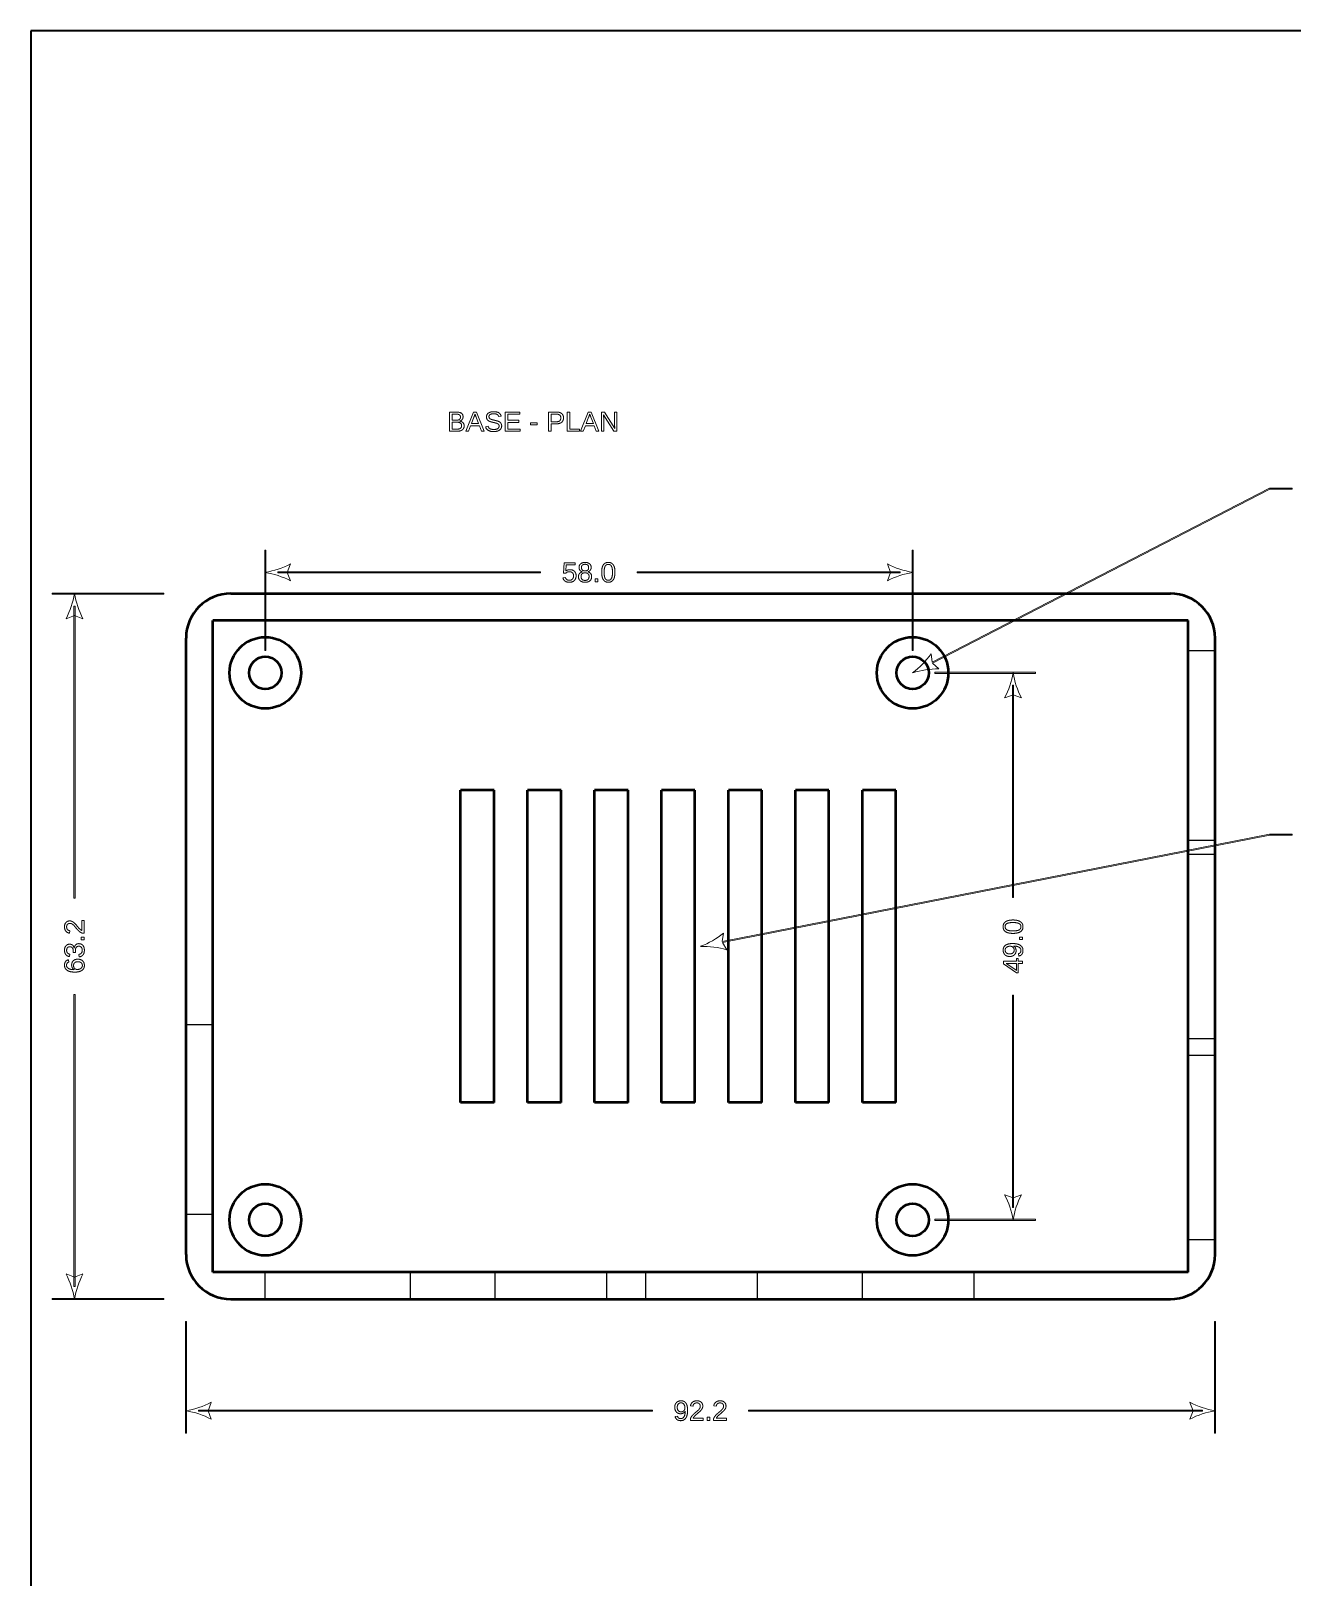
# Model space of a CAD drawing. Header units: millimetres. Extents: x 10 to 410, y 10 to 287.
# Drawn here: x 10 to 123, y 148.5 to 287 of the extents above; entities that cross this region are included whole.
import ezdxf

# ---------------------------------------------------------------- set-up
doc = ezdxf.new("R2010")
doc.units = ezdxf.units.MM
for name, color, linetype, lineweight in [('border', 7, 'Continuous', 35), ('dimensions', 7, 'Continuous', 13), ('hidden', 7, 'Continuous', 25), ('part', 7, 'Continuous', 50)]:
    doc.layers.add(name, color=color, linetype=linetype, lineweight=lineweight)

msp = doc.modelspace()

# ---------------------------------------------------------------- linework, layer by layer
at = {"layer": 'border'}
for p, q in [((10, 287), (10, 10)), ((410, 287), (10, 287))]:
    msp.add_line(p, q, dxfattribs=at)
at = {"layer": 'dimensions'}
for p, q in [((47.49, 252.86), (47.49, 251.14)), ((48.12, 252.86), (47.49, 252.86)), ((47.73, 252.67), (48.12, 252.67)), ((47.73, 252.13), (47.73, 252.67)), ((48.12, 252.13), (47.73, 252.13)), ((49.66, 252.86), (48.96, 251.14)), ((49.47, 251.82), (49.69, 252.39)), ((49.93, 252.86), (49.66, 252.86)), ((49.78, 252.65), (49.79, 252.68)), ((49.79, 252.68), (49.82, 252.58)), ((49.89, 252.39), (50.11, 251.82)), ((50.62, 251.14), (49.93, 252.86)), ((51.91, 252.45), (52.14, 252.49)), ((52.5, 252.86), (52.5, 251.14)), ((53.8, 252.86), (52.5, 252.86)), ((52.73, 252.67), (53.8, 252.67)), ((52.73, 252.12), (52.73, 252.67)), ((53.73, 252.12), (52.73, 252.12)), ((53.73, 251.93), (53.73, 252.12)), ((53.8, 252.67), (53.8, 252.86)), ((56.38, 252.86), (56.38, 251.14)), ((57.11, 252.86), (56.38, 252.86)), ((56.62, 252.67), (57.08, 252.67)), ((56.62, 251.99), (56.62, 252.67)), ((58.05, 252.86), (58.05, 251.14)), ((58.29, 252.86), (58.05, 252.86)), ((58.29, 251.33), (58.29, 252.86)), ((59.94, 252.86), (59.24, 251.14)), ((59.75, 251.82), (59.97, 252.39)), ((60.21, 252.86), (59.94, 252.86)), ((60.06, 252.65), (60.07, 252.68)), ((60.07, 252.68), (60.11, 252.58)), ((60.18, 252.39), (60.4, 251.82)), ((60.9, 251.14), (60.21, 252.86)), ((61.11, 252.86), (61.11, 251.14)), ((61.38, 252.86), (61.11, 252.86)), ((61.31, 252.6), (62.23, 251.14)), ((61.31, 252.49), (61.31, 252.6)), ((61.32, 252.28), (61.31, 252.49)), ((61.32, 251.14), (61.32, 252.28)), ((62.31, 251.38), (61.38, 252.86)), ((62.3, 252.86), (62.3, 251.73)), ((62.51, 252.86), (62.3, 252.86)), ((62.51, 251.14), (62.51, 252.86)), ((47.49, 251.14), (48.19, 251.14)), ((47.73, 251.95), (48.16, 251.95)), ((47.73, 251.33), (47.73, 251.95)), ((48.18, 251.33), (47.73, 251.33)), ((48.96, 251.14), (49.2, 251.14)), ((49.2, 251.14), (49.4, 251.64)), ((49.4, 251.64), (50.18, 251.64)), ((50.11, 251.82), (49.47, 251.82)), ((50.18, 251.64), (50.38, 251.14)), ((50.38, 251.14), (50.62, 251.14)), ((50.96, 251.6), (50.74, 251.55)), ((52.5, 251.14), (53.85, 251.14)), ((52.73, 251.93), (53.73, 251.93)), ((52.73, 251.33), (52.73, 251.93)), ((53.85, 251.33), (52.73, 251.33)), ((53.85, 251.14), (53.85, 251.33)), ((54.76, 251.9), (54.76, 251.71)), ((55.37, 251.9), (54.76, 251.9)), ((54.76, 251.71), (55.37, 251.71)), ((55.37, 251.71), (55.37, 251.9)), ((56.38, 251.14), (56.62, 251.14)), ((57.09, 251.99), (56.62, 251.99)), ((56.62, 251.81), (57.12, 251.81)), ((56.62, 251.14), (56.62, 251.81)), ((58.05, 251.14), (59.15, 251.14)), ((59.15, 251.33), (58.29, 251.33)), ((59.15, 251.14), (59.15, 251.33)), ((59.24, 251.14), (59.48, 251.14)), ((59.48, 251.14), (59.68, 251.64)), ((59.68, 251.64), (60.47, 251.64)), ((60.4, 251.82), (59.75, 251.82)), ((60.47, 251.64), (60.66, 251.14)), ((60.66, 251.14), (60.9, 251.14)), ((61.11, 251.14), (61.32, 251.14)), ((62.23, 251.14), (62.51, 251.14)), ((120.98, 246.04), (90.74, 230.46)), ((90.79, 230.37), (121.02, 245.96)), ((121.02, 245.96), (120.98, 246.04)), ((123, 246.05), (121, 246.05)), ((121, 246.05), (121, 245.95)), ((121, 245.95), (123, 245.95)), ((123, 245.95), (123, 246.05)), ((31.05, 240.5), (30.95, 240.5)), ((30.95, 240.5), (30.95, 231.5)), ((31.05, 231.5), (31.05, 240.5)), ((89.05, 240.5), (88.95, 240.5)), ((88.95, 240.5), (88.95, 231.5)), ((89.05, 231.5), (89.05, 240.5)), ((32.12, 238.55), (32.12, 238.45)), ((55.67, 238.55), (32.12, 238.55)), ((32.12, 238.45), (55.67, 238.45)), ((32.97, 238.5), (33.25, 239.25)), ((33.25, 237.75), (32.97, 238.5)), ((55.67, 238.45), (55.67, 238.55)), ((57.77, 239.36), (57.72, 238.43)), ((57.72, 238.43), (57.93, 238.43)), ((58.75, 239.36), (57.77, 239.36)), ((57.94, 238.63), (57.97, 239.17)), ((57.97, 239.17), (58.75, 239.17)), ((58.75, 239.17), (58.75, 239.36)), ((59.41, 238.54), (59.41, 238.54)), ((59.89, 238.54), (59.89, 238.55)), ((64.33, 238.55), (64.33, 238.45)), ((87.88, 238.55), (64.33, 238.55)), ((64.33, 238.45), (87.88, 238.45)), ((86.75, 239.25), (87.03, 238.5)), ((87.03, 238.5), (86.75, 237.75)), ((87.88, 238.45), (87.88, 238.55)), ((57.89, 238.05), (57.67, 238.02)), ((60.57, 237.91), (60.57, 237.64)), ((60.81, 237.91), (60.57, 237.91)), ((60.57, 237.64), (60.81, 237.64)), ((60.81, 237.64), (60.81, 237.91)), ((21.9, 236.65), (11.9, 236.65)), ((11.9, 236.65), (11.9, 236.55)), ((11.9, 236.55), (21.9, 236.55)), ((13.95, 235.47), (13.85, 235.47)), ((13.85, 235.47), (13.85, 209.31)), ((13.95, 209.31), (13.95, 235.47)), ((21.9, 236.55), (21.9, 236.65)), ((13.15, 234.35), (13.9, 234.63)), ((13.9, 234.63), (14.65, 234.35)), ((30.95, 231.5), (31.05, 231.5)), ((88.95, 231.5), (89.05, 231.5)), ((90.74, 230.46), (90.66, 231.2)), ((91.34, 229.86), (90.79, 230.37)), ((91, 229.55), (91, 229.45)), ((100, 229.55), (91, 229.55)), ((91, 229.45), (100, 229.45)), ((100, 229.45), (100, 229.55)), ((97.25, 227.25), (98, 227.53)), ((98.05, 228.38), (97.95, 228.38)), ((97.95, 228.38), (97.95, 209.36)), ((98, 227.53), (98.75, 227.25)), ((98.05, 209.36), (98.05, 228.38)), ((120.99, 215.05), (71.94, 205.43)), ((71.96, 205.33), (121.01, 214.95)), ((121.01, 214.95), (120.99, 215.05)), ((123, 215.05), (121, 215.05)), ((121, 215.05), (121, 214.95)), ((121, 214.95), (123, 214.95)), ((123, 214.95), (123, 215.05)), ((13.85, 209.31), (13.95, 209.31)), ((97.95, 209.36), (98.05, 209.36)), ((13.47, 206.18), (13.49, 206.4)), ((14.57, 207.31), (14.57, 206.41)), ((14.76, 207.31), (14.57, 207.31)), ((14.76, 206.17), (14.76, 207.31)), ((14.49, 205.81), (14.49, 205.58)), ((14.76, 205.81), (14.49, 205.81)), ((14.49, 205.58), (14.76, 205.58)), ((14.61, 206.17), (14.76, 206.17)), ((14.76, 205.58), (14.76, 205.81)), ((71.94, 205.43), (72.06, 206.17)), ((72.35, 204.7), (71.96, 205.33)), ((98.59, 205.83), (98.59, 205.6)), ((98.86, 205.83), (98.59, 205.83)), ((98.59, 205.6), (98.86, 205.6)), ((98.86, 205.6), (98.86, 205.83)), ((13.4, 203.59), (13.37, 203.8)), ((13.46, 204.08), (13.48, 204.3)), ((13.79, 204.58), (13.79, 204.46)), ((13.79, 204.46), (13.98, 204.46)), ((13.88, 204.83), (13.88, 204.83)), ((13.98, 204.46), (13.98, 204.59)), ((14.3, 204.28), (14.32, 204.05)), ((97.14, 203.66), (97.14, 203.43)), ((98.3, 203.66), (97.14, 203.66)), ((98.3, 203.9), (98.3, 203.66)), ((98.47, 203.9), (98.3, 203.9)), ((98.47, 203.66), (98.47, 203.9)), ((98.86, 203.66), (98.47, 203.66)), ((98.49, 204.34), (98.53, 204.13)), ((98.86, 203.46), (98.86, 203.66)), ((97.14, 203.43), (98.3, 202.64)), ((97.39, 203.46), (98.3, 203.46)), ((98.18, 202.93), (97.53, 203.37)), ((98.27, 202.87), (98.18, 202.93)), ((98.3, 202.85), (98.27, 202.87)), ((98.3, 203.46), (98.3, 202.85)), ((98.3, 202.64), (98.47, 202.64)), ((98.47, 203.46), (98.86, 203.46)), ((98.47, 202.64), (98.47, 203.46)), ((13.95, 200.69), (13.85, 200.69)), ((13.85, 200.69), (13.85, 174.53)), ((13.95, 174.53), (13.95, 200.69)), ((98.05, 200.64), (97.95, 200.64)), ((97.95, 200.64), (97.95, 181.62)), ((98.05, 181.62), (98.05, 200.64)), ((98, 182.47), (97.25, 182.75)), ((97.95, 181.62), (98.05, 181.62)), ((98.75, 182.75), (98, 182.47)), ((91, 180.55), (91, 180.45)), ((100, 180.55), (91, 180.55)), ((91, 180.45), (100, 180.45)), ((100, 180.45), (100, 180.55)), ((13.9, 175.37), (13.15, 175.65)), ((13.85, 174.53), (13.95, 174.53)), ((14.65, 175.65), (13.9, 175.37)), ((21.9, 173.45), (11.9, 173.45)), ((11.9, 173.45), (11.9, 173.35)), ((11.9, 173.35), (21.9, 173.35)), ((21.9, 173.35), (21.9, 173.45)), ((23.95, 171.4), (23.85, 171.4)), ((23.85, 171.4), (23.85, 161.4)), ((23.95, 161.4), (23.95, 171.4)), ((116.15, 171.4), (116.05, 171.4)), ((116.05, 171.4), (116.05, 161.4)), ((116.15, 161.4), (116.15, 171.4)), ((25.02, 163.45), (25.02, 163.35)), ((65.69, 163.45), (25.02, 163.45)), ((25.87, 163.4), (26.15, 164.15)), ((65.69, 163.35), (65.69, 163.45)), ((69.1, 163.83), (69.32, 163.81)), ((71.18, 163.83), (71.41, 163.81)), ((74.31, 163.45), (74.31, 163.35)), ((114.97, 163.45), (74.31, 163.45)), ((113.85, 164.15), (114.13, 163.4)), ((114.97, 163.35), (114.97, 163.45)), ((25.02, 163.35), (65.69, 163.35)), ((26.15, 162.65), (25.87, 163.4)), ((67.93, 162.91), (67.72, 162.87)), ((69.09, 162.69), (69.09, 162.54)), ((69.09, 162.54), (70.23, 162.54)), ((70.23, 162.73), (69.33, 162.73)), ((70.23, 162.54), (70.23, 162.73)), ((70.58, 162.81), (70.58, 162.54)), ((70.82, 162.81), (70.58, 162.81)), ((70.58, 162.54), (70.82, 162.54)), ((70.82, 162.54), (70.82, 162.81)), ((71.17, 162.69), (71.17, 162.54)), ((71.17, 162.54), (72.31, 162.54)), ((72.31, 162.73), (71.41, 162.73)), ((72.31, 162.54), (72.31, 162.73)), ((74.31, 163.35), (114.97, 163.35)), ((114.13, 163.4), (113.85, 162.65)), ((23.85, 161.4), (23.95, 161.4)), ((116.05, 161.4), (116.15, 161.4))]:
    msp.add_line(p, q, dxfattribs=at)
for centre, start, end in [((29.75, 246), -80.5377, -62.5924), ((29.75, 231), 62.5924, 80.5377), ((90.25, 246), -117.4076, -99.4623), ((90.25, 231), 99.4623, 117.4076), ((6.4, 237.85), -27.4076, -9.4623), ((21.4, 237.85), -170.5377, -152.5924), ((84.45, 235.59), -53.2609, -35.3157), ((91.33, 222.26), 89.8692, 107.8144), ((90.5, 230.75), -27.4076, -9.4623), ((105.5, 230.75), -170.5377, -152.5924), ((67.33, 212.12), -69.444, -51.4987), ((70.22, 197.4), 73.6861, 91.6314), ((90.5, 179.25), 9.4623, 27.4076), ((105.5, 179.25), 152.5924, 170.5377), ((6.4, 172.15), 9.4623, 27.4076), ((21.4, 172.15), 152.5924, 170.5377), ((22.65, 170.9), -80.5377, -62.5924), ((117.35, 170.9), -117.4076, -99.4623), ((22.65, 155.9), 62.5924, 80.5377), ((117.35, 155.9), 99.4623, 117.4076)]:
    msp.add_arc(centre, 7.6, start, end, dxfattribs=at)
for points in [[(48.12, 252.86), (48.72, 252.86), (48.72, 252.44)], [(48.39, 252.61), (48.3, 252.67), (48.12, 252.67)], [(48.12, 252.13), (48.31, 252.13), (48.4, 252.2)], [(48.49, 252.41), (48.49, 252.55), (48.39, 252.61)], [(48.4, 252.2), (48.49, 252.27), (48.49, 252.41)], [(48.64, 252.19), (48.55, 252.08), (48.4, 252.05)], [(48.72, 252.44), (48.72, 252.29), (48.64, 252.19)], [(49.78, 252.65), (49.75, 252.55), (49.69, 252.39)], [(49.89, 252.39), (49.86, 252.48), (49.82, 252.58)], [(50.82, 252.42), (50.82, 252.65), (50.99, 252.77)], [(50.85, 252.25), (50.82, 252.33), (50.82, 252.42)], [(50.94, 252.12), (50.88, 252.18), (50.85, 252.25)], [(51.11, 252.02), (51, 252.07), (50.94, 252.12)], [(50.99, 252.77), (51.16, 252.89), (51.47, 252.89)], [(51.15, 252.64), (51.04, 252.57), (51.04, 252.44)], [(51.04, 252.44), (51.04, 252.36), (51.09, 252.31)], [(51.09, 252.31), (51.13, 252.25), (51.21, 252.22)], [(51.47, 252.71), (51.26, 252.71), (51.15, 252.64)], [(51.21, 252.22), (51.29, 252.18), (51.52, 252.13)], [(51.47, 252.89), (51.76, 252.89), (51.92, 252.8)], [(51.76, 252.65), (51.66, 252.71), (51.47, 252.71)], [(51.52, 252.13), (51.6, 252.11), (51.68, 252.09)], [(51.68, 252.09), (51.76, 252.07), (51.83, 252.05)], [(51.91, 252.45), (51.87, 252.59), (51.76, 252.65)], [(51.92, 252.8), (52.07, 252.71), (52.14, 252.49)], [(57.48, 252.34), (57.48, 252.67), (57.08, 252.67)], [(57.09, 251.99), (57.48, 251.99), (57.48, 252.34)], [(57.11, 252.86), (57.4, 252.86), (57.56, 252.72)], [(57.56, 252.72), (57.72, 252.59), (57.72, 252.34)], [(57.72, 252.34), (57.72, 252.1), (57.56, 251.95)], [(60.06, 252.65), (60.03, 252.55), (59.97, 252.39)], [(60.18, 252.39), (60.14, 252.48), (60.11, 252.58)], [(48.59, 251.64), (48.59, 251.95), (48.16, 251.95)], [(48.18, 251.33), (48.39, 251.33), (48.49, 251.41)], [(48.66, 251.27), (48.49, 251.14), (48.19, 251.14)], [(48.4, 252.05), (48.6, 252.02), (48.71, 251.91)], [(48.49, 251.41), (48.59, 251.48), (48.59, 251.64)], [(48.82, 251.62), (48.82, 251.39), (48.66, 251.27)], [(48.71, 251.91), (48.82, 251.8), (48.82, 251.62)], [(51.47, 251.11), (50.84, 251.11), (50.74, 251.55)], [(50.96, 251.6), (51, 251.44), (51.13, 251.37)], [(51.42, 251.93), (51.22, 251.98), (51.11, 252.02)], [(51.13, 251.37), (51.26, 251.3), (51.47, 251.3)], [(51.63, 251.88), (51.54, 251.91), (51.42, 251.93)], [(51.47, 251.3), (51.7, 251.3), (51.82, 251.37)], [(51.99, 251.25), (51.8, 251.11), (51.47, 251.11)], [(51.8, 251.83), (51.73, 251.86), (51.63, 251.88)], [(51.91, 251.74), (51.87, 251.79), (51.8, 251.83)], [(51.82, 251.37), (51.95, 251.45), (51.95, 251.6)], [(51.83, 252.05), (51.9, 252.02), (51.97, 251.99)], [(51.95, 251.6), (51.95, 251.69), (51.91, 251.74)], [(51.97, 251.99), (52.03, 251.95), (52.08, 251.9)], [(52.18, 251.61), (52.18, 251.38), (51.99, 251.25)], [(52.08, 251.9), (52.12, 251.85), (52.15, 251.78)], [(52.15, 251.78), (52.18, 251.71), (52.18, 251.61)], [(57.56, 251.95), (57.4, 251.81), (57.12, 251.81)], [(62.31, 251.38), (62.3, 251.62), (62.3, 251.73)], [(58.08, 238.53), (58.01, 238.5), (57.93, 238.43)], [(57.94, 238.63), (58.08, 238.74), (58.3, 238.74)], [(58.25, 238.56), (58.16, 238.56), (58.08, 238.53)], [(58.52, 238.46), (58.42, 238.56), (58.25, 238.56)], [(58.3, 238.74), (58.55, 238.74), (58.7, 238.59)], [(58.62, 238.19), (58.62, 238.36), (58.52, 238.46)], [(58.7, 238.59), (58.85, 238.44), (58.85, 238.2)], [(59.06, 238.12), (59.06, 238.29), (59.16, 238.4)], [(59.11, 238.94), (59.11, 239.14), (59.25, 239.26)], [(59.19, 238.69), (59.11, 238.8), (59.11, 238.94)], [(59.16, 238.4), (59.26, 238.51), (59.41, 238.54)], [(59.41, 238.54), (59.27, 238.58), (59.19, 238.69)], [(59.25, 239.26), (59.4, 239.39), (59.65, 239.39)], [(59.39, 238.37), (59.29, 238.29), (59.29, 238.14)], [(59.41, 239.15), (59.33, 239.07), (59.33, 238.93)], [(59.33, 238.93), (59.33, 238.78), (59.41, 238.7)], [(59.65, 238.46), (59.48, 238.46), (59.39, 238.37)], [(59.65, 239.22), (59.49, 239.22), (59.41, 239.15)], [(59.41, 238.7), (59.5, 238.63), (59.65, 238.63)], [(59.65, 239.39), (59.9, 239.39), (60.05, 239.27)], [(59.97, 238.93), (59.97, 239.22), (59.65, 239.22)], [(59.65, 238.63), (59.8, 238.63), (59.89, 238.7)], [(59.91, 238.38), (59.82, 238.46), (59.65, 238.46)], [(59.89, 238.7), (59.97, 238.77), (59.97, 238.93)], [(60.11, 238.68), (60.03, 238.57), (59.89, 238.55)], [(59.89, 238.54), (60.05, 238.51), (60.15, 238.4)], [(60.01, 238.14), (60.01, 238.3), (59.91, 238.38)], [(60.05, 239.27), (60.2, 239.15), (60.2, 238.94)], [(60.2, 238.94), (60.2, 238.79), (60.11, 238.68)], [(60.15, 238.4), (60.24, 238.29), (60.24, 238.12)], [(61.14, 238.5), (61.14, 238.94), (61.28, 239.16)], [(61.29, 237.84), (61.14, 238.07), (61.14, 238.5)], [(61.28, 239.16), (61.43, 239.39), (61.74, 239.39)], [(61.45, 239.04), (61.36, 238.88), (61.36, 238.5)], [(61.36, 238.5), (61.36, 238.13), (61.45, 237.96)], [(61.74, 239.21), (61.54, 239.21), (61.45, 239.04)], [(61.74, 239.39), (62.04, 239.39), (62.19, 239.16)], [(62.02, 239.04), (61.94, 239.21), (61.74, 239.21)], [(62.11, 238.5), (62.11, 238.87), (62.02, 239.04)], [(62.02, 237.97), (62.11, 238.14), (62.11, 238.5)], [(62.33, 238.5), (62.33, 238.07), (62.18, 237.84)], [(62.19, 239.16), (62.33, 238.94), (62.33, 238.5)], [(57.85, 237.72), (57.71, 237.82), (57.67, 238.02)], [(58.24, 237.61), (58, 237.61), (57.85, 237.72)], [(57.89, 238.05), (57.96, 237.79), (58.25, 237.79)], [(58.69, 237.77), (58.53, 237.61), (58.24, 237.61)], [(58.25, 237.79), (58.42, 237.79), (58.52, 237.9)], [(58.52, 237.9), (58.62, 238.01), (58.62, 238.19)], [(58.85, 238.2), (58.85, 237.93), (58.69, 237.77)], [(59.22, 237.75), (59.06, 237.88), (59.06, 238.12)], [(59.65, 237.61), (59.38, 237.61), (59.22, 237.75)], [(59.29, 238.14), (59.29, 237.78), (59.65, 237.78)], [(59.65, 237.78), (59.83, 237.78), (59.92, 237.87)], [(60.09, 237.75), (59.94, 237.61), (59.65, 237.61)], [(59.92, 237.87), (60.01, 237.95), (60.01, 238.14)], [(60.24, 238.12), (60.24, 237.88), (60.09, 237.75)], [(61.73, 237.61), (61.44, 237.61), (61.29, 237.84)], [(61.45, 237.96), (61.54, 237.79), (61.74, 237.79)], [(62.18, 237.84), (62.03, 237.61), (61.73, 237.61)], [(61.74, 237.79), (61.93, 237.79), (62.02, 237.97)], [(13.01, 206.74), (13.01, 207), (13.14, 207.14)], [(13.14, 206.35), (13.01, 206.5), (13.01, 206.74)], [(13.14, 207.14), (13.26, 207.28), (13.49, 207.28)], [(13.27, 206.97), (13.2, 206.89), (13.2, 206.74)], [(13.2, 206.74), (13.2, 206.6), (13.27, 206.51)], [(13.49, 207.05), (13.35, 207.05), (13.27, 206.97)], [(13.27, 206.51), (13.35, 206.42), (13.49, 206.4)], [(13.49, 207.28), (13.59, 207.28), (13.69, 207.23)], [(13.68, 207.01), (13.6, 207.05), (13.49, 207.05)], [(13.84, 206.88), (13.76, 206.96), (13.68, 207.01)], [(13.69, 207.23), (13.78, 207.19), (13.88, 207.1)], [(13.99, 206.7), (13.92, 206.8), (13.84, 206.88)], [(13.88, 207.1), (13.98, 207.01), (14.19, 206.75)], [(14.16, 206.51), (14.07, 206.61), (13.99, 206.7)], [(14.35, 206.32), (14.24, 206.41), (14.16, 206.51)], [(14.19, 206.75), (14.3, 206.61), (14.4, 206.53)], [(14.4, 206.53), (14.49, 206.45), (14.57, 206.41)], [(97.11, 206.76), (97.11, 207.07), (97.34, 207.21)], [(97.34, 206.3), (97.11, 206.45), (97.11, 206.76)], [(97.46, 207.05), (97.29, 206.96), (97.29, 206.76)], [(97.29, 206.76), (97.29, 206.56), (97.46, 206.47)], [(97.34, 207.21), (97.56, 207.36), (98, 207.36)], [(98, 207.13), (97.63, 207.13), (97.46, 207.05)], [(97.46, 206.47), (97.62, 206.38), (98, 206.38)], [(98, 207.36), (98.43, 207.36), (98.66, 207.2)], [(98.53, 207.04), (98.36, 207.13), (98, 207.13)], [(98, 206.38), (98.37, 206.38), (98.54, 206.47)], [(98.71, 206.76), (98.71, 206.95), (98.53, 207.04)], [(98.54, 206.47), (98.71, 206.56), (98.71, 206.76)], [(98.66, 207.2), (98.89, 207.05), (98.89, 206.75)], [(98.89, 206.75), (98.89, 206.46), (98.66, 206.31)], [(13.01, 204.64), (13.01, 204.9), (13.14, 205.05)], [(13.47, 206.18), (13.26, 206.2), (13.14, 206.35)], [(13.14, 205.05), (13.26, 205.19), (13.47, 205.19)], [(13.47, 205.19), (13.64, 205.19), (13.74, 205.1)], [(13.74, 205.1), (13.84, 205.01), (13.88, 204.83)], [(13.88, 204.83), (13.9, 205.02), (14.01, 205.13)], [(14.01, 205.13), (14.12, 205.24), (14.29, 205.24)], [(14.28, 205.01), (14.14, 205.01), (14.06, 204.9)], [(14.52, 204.91), (14.44, 205.01), (14.28, 205.01)], [(14.29, 205.24), (14.52, 205.24), (14.65, 205.09)], [(14.61, 206.17), (14.46, 206.23), (14.35, 206.32)], [(14.65, 205.09), (14.79, 204.93), (14.79, 204.65)], [(97.11, 204.67), (97.11, 204.95), (97.33, 205.1)], [(97.33, 205.1), (97.54, 205.25), (97.97, 205.25)], [(98, 206.16), (97.56, 206.16), (97.34, 206.3)], [(97.75, 205.01), (97.55, 205.01), (97.42, 204.92)], [(97.93, 204.96), (97.85, 205.01), (97.75, 205.01)], [(97.97, 205.25), (98.41, 205.25), (98.65, 205.09)], [(98.66, 206.31), (98.43, 206.16), (98, 206.16)], [(98.53, 204.92), (98.36, 205.03), (98.03, 205.03)], [(98.03, 205.03), (98.14, 204.98), (98.21, 204.87)], [(98.65, 205.09), (98.89, 204.93), (98.89, 204.63)], [(13.13, 204.26), (13.01, 204.41), (13.01, 204.64)], [(13.01, 203.31), (13.01, 203.7), (13.37, 203.8)], [(13.46, 204.08), (13.25, 204.11), (13.13, 204.26)], [(13.28, 204.88), (13.2, 204.8), (13.2, 204.64)], [(13.2, 204.64), (13.2, 204.5), (13.27, 204.41)], [(13.27, 204.41), (13.34, 204.32), (13.48, 204.3)], [(13.49, 204.96), (13.36, 204.96), (13.28, 204.88)], [(13.71, 204.86), (13.63, 204.96), (13.49, 204.96)], [(13.65, 203.33), (13.65, 203.57), (13.8, 203.71)], [(13.79, 204.58), (13.79, 204.77), (13.71, 204.86)], [(13.8, 203.71), (13.95, 203.85), (14.2, 203.85)], [(14.21, 203.62), (14.02, 203.62), (13.92, 203.53)], [(14.06, 204.9), (13.98, 204.79), (13.98, 204.59)], [(14.2, 203.85), (14.47, 203.85), (14.63, 203.7)], [(14.5, 203.53), (14.39, 203.62), (14.21, 203.62)], [(14.3, 204.28), (14.6, 204.32), (14.6, 204.65)], [(14.67, 204.24), (14.55, 204.08), (14.32, 204.05)], [(14.6, 204.65), (14.6, 204.82), (14.52, 204.91)], [(14.63, 203.7), (14.79, 203.55), (14.79, 203.29)], [(14.79, 204.65), (14.79, 204.39), (14.67, 204.24)], [(97.27, 204.25), (97.11, 204.4), (97.11, 204.67)], [(97.69, 204.09), (97.42, 204.09), (97.27, 204.25)], [(97.42, 204.92), (97.29, 204.82), (97.29, 204.66)], [(97.29, 204.66), (97.29, 204.5), (97.4, 204.41)], [(97.4, 204.41), (97.51, 204.32), (97.69, 204.32)], [(97.69, 204.32), (97.88, 204.32), (97.99, 204.41)], [(98.11, 204.23), (97.96, 204.09), (97.69, 204.09)], [(98.06, 204.83), (98.01, 204.92), (97.93, 204.96)], [(97.99, 204.41), (98.1, 204.5), (98.1, 204.66)], [(98.1, 204.66), (98.1, 204.75), (98.06, 204.83)], [(98.27, 204.61), (98.27, 204.37), (98.11, 204.23)], [(98.21, 204.87), (98.27, 204.75), (98.27, 204.61)], [(98.49, 204.34), (98.71, 204.41), (98.71, 204.63)], [(98.71, 204.63), (98.71, 204.82), (98.53, 204.92)], [(98.8, 204.3), (98.72, 204.18), (98.53, 204.13)], [(98.89, 204.63), (98.89, 204.43), (98.8, 204.3)], [(13.25, 202.85), (13.01, 203.01), (13.01, 203.31)], [(13.4, 203.59), (13.19, 203.52), (13.19, 203.31)], [(13.19, 203.31), (13.19, 203.12), (13.37, 203.02)], [(13.94, 202.69), (13.49, 202.69), (13.25, 202.85)], [(13.37, 203.02), (13.54, 202.91), (13.88, 202.91)], [(13.71, 203.08), (13.65, 203.19), (13.65, 203.33)], [(13.88, 202.91), (13.76, 202.97), (13.71, 203.08)], [(13.92, 203.53), (13.82, 203.44), (13.82, 203.28)], [(13.82, 203.28), (13.82, 203.12), (13.91, 203.03)], [(13.91, 203.03), (14, 202.93), (14.16, 202.93)], [(14.57, 202.85), (14.35, 202.69), (13.94, 202.69)], [(14.16, 202.93), (14.35, 202.93), (14.48, 203.03)], [(14.48, 203.03), (14.61, 203.13), (14.61, 203.28)], [(14.61, 203.28), (14.61, 203.44), (14.5, 203.53)], [(14.79, 203.29), (14.79, 203), (14.57, 202.85)], [(97.39, 203.46), (97.4, 203.45), (97.45, 203.42)], [(97.45, 203.42), (97.51, 203.39), (97.53, 203.37)], [(67.69, 163.71), (67.69, 163.98), (67.84, 164.13)], [(67.83, 163.29), (67.69, 163.44), (67.69, 163.71)], [(67.84, 164.13), (67.99, 164.29), (68.26, 164.29)], [(68, 164), (67.91, 163.89), (67.91, 163.71)], [(67.91, 163.71), (67.91, 163.52), (68, 163.41)], [(68.25, 164.11), (68.1, 164.11), (68, 164)], [(68.51, 163.98), (68.41, 164.11), (68.25, 164.11)], [(68.26, 164.29), (68.55, 164.29), (68.7, 164.07)], [(68.43, 163.34), (68.51, 163.39), (68.56, 163.47)], [(68.6, 163.65), (68.6, 163.85), (68.51, 163.98)], [(68.56, 163.47), (68.6, 163.55), (68.6, 163.65)], [(68.84, 163.43), (68.84, 162.99), (68.68, 162.75)], [(68.7, 164.07), (68.84, 163.86), (68.84, 163.43)], [(69.1, 163.83), (69.12, 164.04), (69.27, 164.16)], [(69.27, 164.16), (69.42, 164.29), (69.66, 164.29)], [(69.43, 164.03), (69.34, 163.95), (69.32, 163.81)], [(69.66, 164.1), (69.52, 164.1), (69.43, 164.03)], [(69.62, 163.31), (69.72, 163.38), (69.8, 163.46)], [(69.66, 164.29), (69.92, 164.29), (70.06, 164.16)], [(69.89, 164.03), (69.81, 164.1), (69.66, 164.1)], [(69.8, 163.46), (69.88, 163.54), (69.93, 163.62)], [(69.97, 163.81), (69.97, 163.95), (69.89, 164.03)], [(69.93, 163.62), (69.97, 163.7), (69.97, 163.81)], [(70.15, 163.61), (70.11, 163.52), (70.02, 163.42)], [(70.06, 164.16), (70.2, 164.04), (70.2, 163.81)], [(70.2, 163.81), (70.2, 163.71), (70.15, 163.61)], [(71.18, 163.83), (71.21, 164.04), (71.36, 164.16)], [(71.36, 164.16), (71.51, 164.29), (71.74, 164.29)], [(71.51, 164.03), (71.42, 163.95), (71.41, 163.81)], [(71.74, 164.1), (71.6, 164.1), (71.51, 164.03)], [(71.71, 163.31), (71.81, 163.38), (71.88, 163.46)], [(71.74, 164.29), (72.01, 164.29), (72.14, 164.16)], [(71.98, 164.03), (71.89, 164.1), (71.74, 164.1)], [(71.88, 163.46), (71.96, 163.54), (72.01, 163.62)], [(72.06, 163.81), (72.06, 163.95), (71.98, 164.03)], [(72.01, 163.62), (72.06, 163.7), (72.06, 163.81)], [(72.24, 163.61), (72.19, 163.52), (72.1, 163.42)], [(72.14, 164.16), (72.28, 164.04), (72.28, 163.81)], [(72.28, 163.81), (72.28, 163.71), (72.24, 163.61)], [(67.9, 162.6), (67.78, 162.68), (67.72, 162.87)], [(68.2, 163.13), (67.97, 163.13), (67.83, 163.29)], [(68.22, 162.51), (68.02, 162.51), (67.9, 162.6)], [(67.93, 162.91), (68, 162.69), (68.22, 162.69)], [(68, 163.41), (68.1, 163.3), (68.25, 163.3)], [(68.46, 163.19), (68.34, 163.13), (68.2, 163.13)], [(68.22, 162.69), (68.41, 162.69), (68.52, 162.87)], [(68.68, 162.75), (68.52, 162.51), (68.22, 162.51)], [(68.25, 163.3), (68.35, 163.3), (68.43, 163.34)], [(68.63, 163.37), (68.58, 163.26), (68.46, 163.19)], [(68.52, 162.87), (68.62, 163.04), (68.63, 163.37)], [(69.09, 162.69), (69.15, 162.84), (69.24, 162.95)], [(69.24, 162.95), (69.33, 163.06), (69.43, 163.14)], [(69.45, 162.9), (69.37, 162.81), (69.33, 162.73)], [(69.43, 163.14), (69.53, 163.23), (69.62, 163.31)], [(69.67, 163.11), (69.53, 163), (69.45, 162.9)], [(70.02, 163.42), (69.93, 163.32), (69.67, 163.11)], [(71.17, 162.69), (71.23, 162.84), (71.32, 162.95)], [(71.32, 162.95), (71.41, 163.06), (71.51, 163.14)], [(71.53, 162.9), (71.45, 162.81), (71.41, 162.73)], [(71.51, 163.14), (71.61, 163.23), (71.71, 163.31)], [(71.76, 163.11), (71.62, 163), (71.53, 162.9)], [(72.1, 163.42), (72.01, 163.32), (71.76, 163.11)]]:
    msp.add_open_spline(points, degree=2, dxfattribs=at)
at = {"layer": 'hidden'}
for p, q in [((27.9, 236.6), (112.1, 236.6)), ((26.3, 175.8), (26.3, 234.2)), ((26.3, 234.2), (113.7, 234.2)), ((113.7, 175.8), (113.7, 234.2)), ((23.9, 177.4), (23.9, 232.6)), ((113.7, 231.5), (113.7, 214.5)), ((113.7, 231.5), (113.7, 214.5)), ((113.7, 231.5), (116.1, 231.5)), ((113.7, 231.5), (116.1, 231.5)), ((116.1, 177.4), (116.1, 232.6)), ((116.1, 231.5), (116.1, 214.5)), ((116.1, 231.5), (116.1, 214.5)), ((51.5, 219), (48.5, 219)), ((48.5, 191), (48.5, 219)), ((51.5, 191), (51.5, 219)), ((57.5, 219), (54.5, 219)), ((54.5, 191), (54.5, 219)), ((57.5, 191), (57.5, 219)), ((63.5, 219), (60.5, 219)), ((60.5, 191), (60.5, 219)), ((63.5, 191), (63.5, 219)), ((69.5, 219), (66.5, 219)), ((66.5, 191), (66.5, 219)), ((69.5, 191), (69.5, 219)), ((75.5, 219), (72.5, 219)), ((72.5, 191), (72.5, 219)), ((75.5, 191), (75.5, 219)), ((81.5, 219), (78.5, 219)), ((78.5, 191), (78.5, 219)), ((81.5, 191), (81.5, 219)), ((87.5, 219), (84.5, 219)), ((84.5, 191), (84.5, 219)), ((87.5, 191), (87.5, 219)), ((113.7, 214.5), (116.1, 214.5)), ((113.7, 214.5), (116.1, 214.5)), ((113.7, 213.25), (113.7, 196.75)), ((113.7, 213.25), (113.7, 196.75)), ((113.7, 213.25), (116.1, 213.25)), ((113.7, 213.25), (116.1, 213.25)), ((116.1, 213.25), (116.1, 196.75)), ((116.1, 213.25), (116.1, 196.75)), ((23.9, 198), (26.3, 198)), ((23.9, 198), (23.9, 181)), ((23.9, 198), (26.3, 198)), ((23.9, 198), (23.9, 181)), ((26.3, 198), (26.3, 181)), ((26.3, 198), (26.3, 181)), ((113.7, 196.75), (116.1, 196.75)), ((113.7, 196.75), (116.1, 196.75)), ((113.7, 195.25), (113.7, 178.75)), ((113.7, 195.25), (113.7, 178.75)), ((113.7, 195.25), (116.1, 195.25)), ((113.7, 195.25), (116.1, 195.25)), ((116.1, 195.25), (116.1, 178.75)), ((116.1, 195.25), (116.1, 178.75)), ((51.5, 191), (48.5, 191)), ((57.5, 191), (54.5, 191)), ((63.5, 191), (60.5, 191)), ((69.5, 191), (66.5, 191)), ((75.5, 191), (72.5, 191)), ((81.5, 191), (78.5, 191)), ((87.5, 191), (84.5, 191)), ((23.9, 181), (26.3, 181)), ((23.9, 181), (26.3, 181)), ((113.7, 178.75), (116.1, 178.75)), ((113.7, 178.75), (116.1, 178.75)), ((26.3, 175.8), (113.7, 175.8)), ((31, 175.8), (44, 175.8)), ((31, 175.8), (44, 175.8)), ((31, 173.4), (31, 175.8)), ((31, 173.4), (31, 175.8)), ((44, 173.4), (44, 175.8)), ((44, 173.4), (44, 175.8)), ((51.6, 175.8), (61.6, 175.8)), ((51.6, 175.8), (61.6, 175.8)), ((51.6, 173.4), (51.6, 175.8)), ((51.6, 173.4), (51.6, 175.8)), ((61.6, 173.4), (61.6, 175.8)), ((61.6, 173.4), (61.6, 175.8)), ((65.1, 175.8), (75.1, 175.8)), ((65.1, 175.8), (75.1, 175.8)), ((65.1, 173.4), (65.1, 175.8)), ((65.1, 173.4), (65.1, 175.8)), ((75.1, 173.4), (75.1, 175.8)), ((75.1, 173.4), (75.1, 175.8)), ((84.5, 175.8), (94.5, 175.8)), ((84.5, 175.8), (94.5, 175.8)), ((84.5, 173.4), (84.5, 175.8)), ((84.5, 173.4), (84.5, 175.8)), ((94.5, 173.4), (94.5, 175.8)), ((94.5, 173.4), (94.5, 175.8)), ((27.9, 173.4), (112.1, 173.4)), ((31, 173.4), (44, 173.4)), ((31, 173.4), (44, 173.4)), ((51.6, 173.4), (61.6, 173.4)), ((51.6, 173.4), (61.6, 173.4)), ((65.1, 173.4), (75.1, 173.4)), ((65.1, 173.4), (75.1, 173.4)), ((84.5, 173.4), (94.5, 173.4)), ((84.5, 173.4), (94.5, 173.4))]:
    msp.add_line(p, q, dxfattribs=at)
for centre, radius in [((31, 229.5), 3.2), ((89, 229.5), 3.2), ((31, 229.5), 1.45), ((89, 229.5), 1.45), ((31, 180.5), 3.2), ((89, 180.5), 3.2), ((31, 180.5), 1.45), ((89, 180.5), 1.45)]:
    msp.add_circle(centre, radius, dxfattribs=at)
for centre, start, end in [((27.9, 232.6), -270, -180), ((112.1, 232.6), 0, 90), ((27.9, 177.4), 180, 270), ((112.1, 177.4), -450, -360)]:
    msp.add_arc(centre, 4, start, end, dxfattribs=at)
at = {"layer": 'part'}
for p, q in [((27.9, 236.6), (112.1, 236.6)), ((26.3, 175.8), (26.3, 234.2)), ((113.7, 234.2), (26.3, 234.2)), ((113.7, 175.8), (113.7, 234.2)), ((23.9, 177.4), (23.9, 232.6)), ((116.1, 177.4), (116.1, 232.6)), ((51.5, 219), (48.5, 219)), ((48.5, 191), (48.5, 219)), ((51.5, 191), (51.5, 219)), ((57.5, 219), (54.5, 219)), ((54.5, 191), (54.5, 219)), ((57.5, 191), (57.5, 219)), ((63.5, 219), (60.5, 219)), ((60.5, 191), (60.5, 219)), ((63.5, 191), (63.5, 219)), ((69.5, 219), (66.5, 219)), ((66.5, 191), (66.5, 219)), ((69.5, 191), (69.5, 219)), ((75.5, 219), (72.5, 219)), ((72.5, 191), (72.5, 219)), ((75.5, 191), (75.5, 219)), ((81.5, 219), (78.5, 219)), ((78.5, 191), (78.5, 219)), ((81.5, 191), (81.5, 219)), ((87.5, 219), (84.5, 219)), ((84.5, 191), (84.5, 219)), ((87.5, 191), (87.5, 219)), ((51.5, 191), (48.5, 191)), ((57.5, 191), (54.5, 191)), ((63.5, 191), (60.5, 191)), ((69.5, 191), (66.5, 191)), ((75.5, 191), (72.5, 191)), ((81.5, 191), (78.5, 191)), ((87.5, 191), (84.5, 191)), ((113.7, 175.8), (26.3, 175.8)), ((27.9, 173.4), (112.1, 173.4))]:
    msp.add_line(p, q, dxfattribs=at)
for centre, radius in [((31, 229.5), 3.2), ((89, 229.5), 3.2), ((31, 229.5), 1.45), ((89, 229.5), 1.45), ((31, 180.5), 3.2), ((89, 180.5), 3.2), ((31, 180.5), 1.45), ((89, 180.5), 1.45)]:
    msp.add_circle(centre, radius, dxfattribs=at)
for centre, start, end in [((27.9, 232.6), -270, -180), ((112.1, 232.6), 0, 90), ((27.9, 177.4), 180, 270), ((112.1, 177.4), -450, -360)]:
    msp.add_arc(centre, 4, start, end, dxfattribs=at)

doc.saveas('drawing.dxf')
